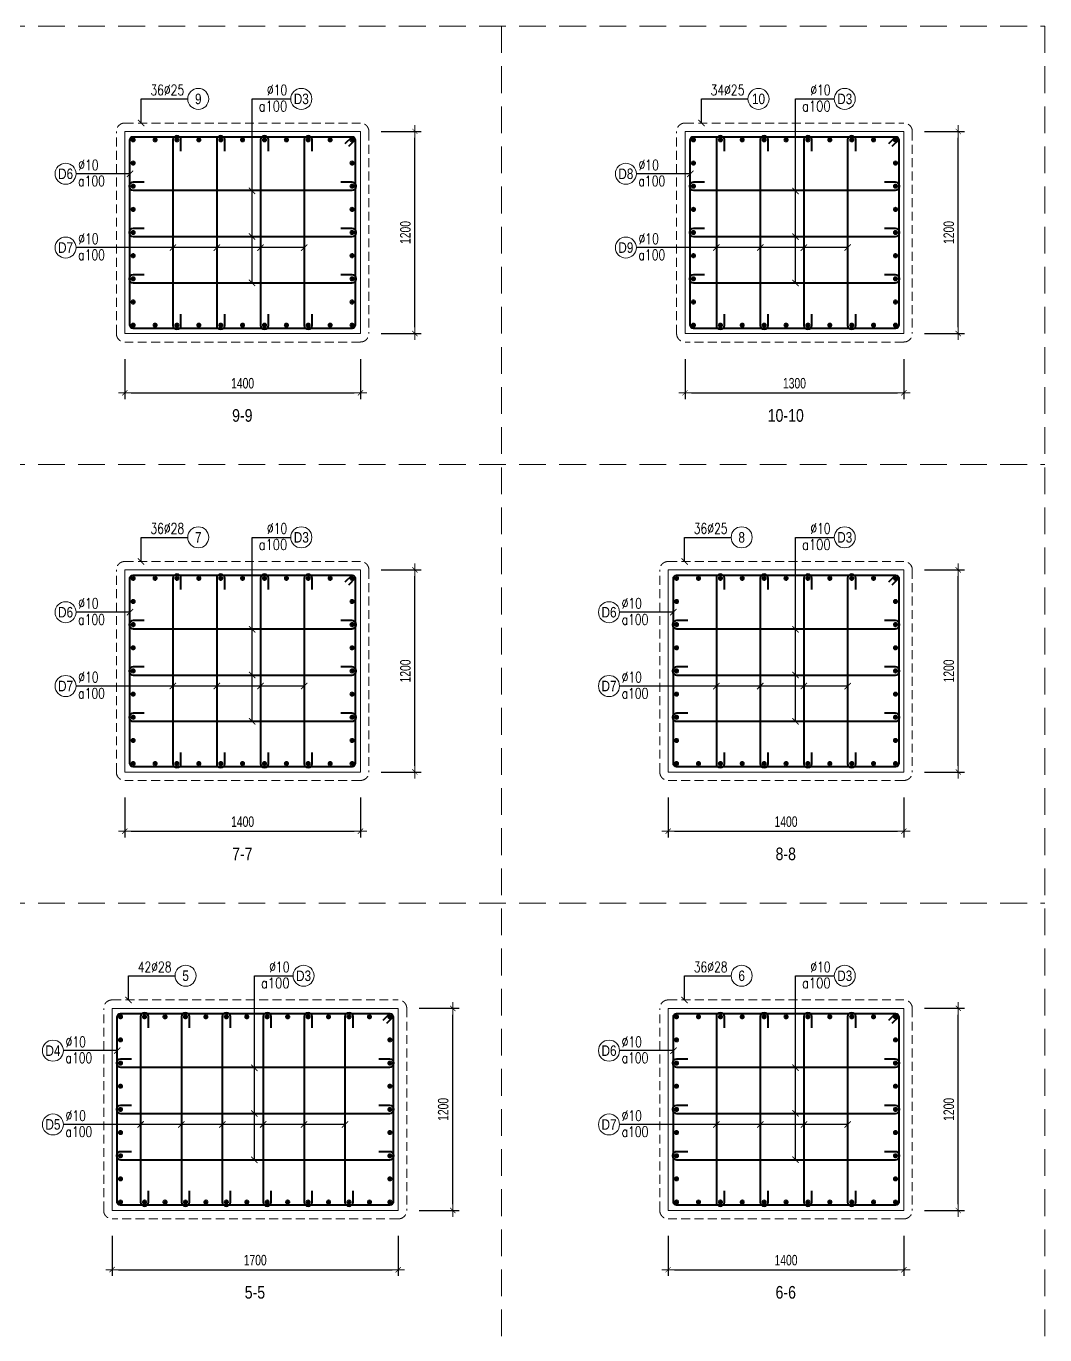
# Model space of a CAD drawing. Header units: millimetres. Extents: x 415878 to 795945, y 85573 to 378758.
# Drawn here: x 591797 to 609949, y 354105 to 377414 of the extents above; entities that cross this region are included whole.
import ezdxf
from ezdxf.enums import TextEntityAlignment as Align

# ---------------------------------------------------------------- set-up
doc = ezdxf.new("R2010")
doc.units = ezdxf.units.MM
doc.linetypes.add('HIDDEN2', pattern=[4.7625, 3.175, -1.5875])
doc.layers.get('0').update_dxf_attribs({"lineweight": 20})
doc.layers.get('Defpoints').update_dxf_attribs({"color": 151, "lineweight": 9})
for name, color, linetype, lineweight in [('NDC_S_CONTINUOUS', 3, 'Continuous', 20), ('NDC_S_DIM', 1, 'Continuous', 15), ('NDC_S_HIDDEN', 8, 'HIDDEN2', 13), ('NDC_S_REBAR', 4, 'Continuous', 35), ('NDC_S_STIRRUP', 4, 'Continuous', 40), ('NDC_S_THIN LINE', 8, 'Continuous', 9), ('NDC_S_VN TEXT', 7, 'Continuous', 20)]:
    doc.layers.add(name, color=color, linetype=linetype, lineweight=lineweight)
doc.layers.add('Reinforcement - thep dau', color=4, linetype='Continuous')
doc.styles.add('ARIAL', font='arial.ttf', dxfattribs={"width": 0.8})
doc.styles.add('NDC_DIM', font='', dxfattribs={"width": 0.75})
doc.styles.add('NDC_EN TXT', font='romans.shx', dxfattribs={"width": 0.8})
doc.styles.get('NDC_DIM').set_extended_font_data('Dotum')
doc.dimstyles.new('NDC_dim_75', dxfattribs={"dimscale": 75, "dimtxt": 2.5, "dimasz": 1.5, "dimexe": 1.5, "dimexo": 2.5, "dimgap": 1, "dimtad": 1, "dimdec": 0, "dimzin": 0, "dimdsep": 46, "dimtxsty": 'NDC_DIM', "dimblk": 'DIMMARK', "dimcen": 0.09, "dimdle": 1.2, "dimclrd": 1, "dimclre": 1, "dimclrt": 3, "dimadec": 0, "dimazin": 0, "dimtfac": 1, "dimtdec": 0, "dimtix": 1, "dimtofl": 0, "dimtmove": 0, "dimatfit": 3, "dimfxl": 8, "dimfxlon": 1, "dimtolj": 1, "dimtzin": 0, "dimarcsym": 0})

# ---------------------------------------------------------------- blocks, each defined once
blk = doc.blocks.new('kata_block_THEP')
at = {"layer": 'NDC_S_REBAR', "color": 0}
for p, q in [((-0.5, 0), (0.5, 0)), ((-0.35, 0.35), (0.35, -0.35)), ((0.35, 0.35), (-0.35, -0.35)), ((0, 0.5), (0, -0.5))]:
    blk.add_line(p, q, dxfattribs=at)
at = {"layer": 'NDC_S_REBAR', "color": 0, "const_width": 0.0833}
blk.add_lwpolyline([(-0.5, 0, 1), (0.5, 0, 1), (-0.5, 0, 1)], format="xyb", dxfattribs=at)
blk = doc.blocks.new('*U7')
blk.add_circle((2.5, 0), 2.5)
at = {"layer": 'NDC_S_VN TEXT', "color": 3, "style": 'NDC_EN TXT', "width": 0.75}
blk.add_attdef('DK2', text='', height=2.5, dxfattribs=at).set_placement((-0.85, 0.85), align=Align.RIGHT)
at = {"layer": 'NDC_S_VN TEXT', "color": 7, "style": 'ARIAL', "width": 0.8}
blk.add_attdef('SH3', text='', height=2.5, dxfattribs=at).set_placement((2.5, 0), align=Align.MIDDLE)
blk = doc.blocks.new('DIMMARK')
at = {"layer": 'NDC_S_DIM', "color": 1}
blk.add_line((-1.5, 0), (1, 0), dxfattribs=at)
at = {"layer": 'NDC_S_DIM', "color": 2, "const_width": 0.1}
blk.add_lwpolyline([(-0.42, -0.42), (0.42, 0.42)], dxfattribs=at)
blk = doc.blocks.new('*U30')
blk.add_circle((-2.5, 0), 2.5)
at = {"layer": 'NDC_S_VN TEXT', "color": 3, "style": 'NDC_EN TXT', "width": 0.75}
for tag, p in [('DK1', (0.5, 0.85)), ('KC1', (0.5, -2.97))]:
    blk.add_attdef(tag, p, '', height=2.5, dxfattribs=at)
at = {"layer": 'NDC_S_VN TEXT', "color": 7, "style": 'ARIAL', "width": 0.8}
blk.add_attdef('SH2', text='', height=2.5, dxfattribs=at).set_placement((-2.5, 0), align=Align.MIDDLE)
blk = doc.blocks.new('*U29')
blk.add_circle((2.5, 0), 2.5)
at = {"layer": 'NDC_S_VN TEXT', "color": 3, "style": 'NDC_EN TXT'}
for tag, width, p in [('DK2', 0.75, (-0.85, 0.85)), ('KC2', 0.8, (-0.85, -2.97))]:
    blk.add_attdef(tag, text='', height=2.5, dxfattribs=dict(at, width=width)).set_placement(p, align=Align.RIGHT)
at = {"layer": 'NDC_S_VN TEXT', "color": 7, "style": 'ARIAL', "width": 0.8}
blk.add_attdef('SH3', text='', height=2.5, dxfattribs=at).set_placement((2.5, 0), align=Align.MIDDLE)
blk = doc.blocks.new('*D612')
at = {"layer": 'Defpoints', "color": 0, "transparency": 16777216}
for p in [(593328, 356320), (598428, 356320), (598428, 355265)]:
    blk.add_point(p, dxfattribs=at)
at = {"layer": 'Reinforcement - thep dau', "color": 1, "lineweight": -2, "transparency": 16777216}
for p, q in [((593328, 355865), (593328, 355153)), ((598428, 355865), (598428, 355153)), ((593441, 355265), (598316, 355265))]:
    blk.add_line(p, q, dxfattribs=at)
at = {"layer": 'Reinforcement - thep dau', "color": 1, "lineweight": -2, "transparency": 16777216, "xscale": 112.5, "yscale": 112.5, "zscale": 112.5, "rotation": 180}
blk.add_blockref('DIMMARK', (593328, 355265), dxfattribs=at)
at = {"layer": 'Reinforcement - thep dau', "color": 1, "lineweight": -2, "transparency": 16777216, "xscale": 112.5, "yscale": 112.5, "zscale": 112.5}
blk.add_blockref('DIMMARK', (598428, 355265), dxfattribs=at)
at = {"layer": 'Reinforcement - thep dau', "color": 3, "transparency": 16777216, "insert": (595878, 355434), "char_height": 187.5, "attachment_point": 5, "style": 'NDC_DIM'}
blk.add_mtext('\\A1;1700', dxfattribs=at)
blk = doc.blocks.new('*D613')
at = {"layer": 'Defpoints', "color": 0, "transparency": 16777216}
for p in [(598578, 359920), (599398, 359920), (598578, 356320)]:
    blk.add_point(p, dxfattribs=at)
at = {"layer": 'Reinforcement - thep dau', "color": 1, "lineweight": -2, "transparency": 16777216}
for p, q in [((598798, 359920), (599511, 359920)), ((599398, 356432), (599398, 359807)), ((598798, 356320), (599511, 356320))]:
    blk.add_line(p, q, dxfattribs=at)
at = {"layer": 'Reinforcement - thep dau', "color": 1, "lineweight": -2, "transparency": 16777216, "xscale": 112.5, "yscale": 112.5, "zscale": 112.5}
for p, rotation in [((599398, 359920), 90), ((599398, 356320), 270)]:
    blk.add_blockref('DIMMARK', p, dxfattribs=dict(at, rotation=rotation))
at = {"layer": 'Reinforcement - thep dau', "color": 3, "transparency": 16777216, "insert": (599229, 358120), "char_height": 187.5, "attachment_point": 5, "rotation": 90, "style": 'NDC_DIM'}
blk.add_mtext('\\A1;1200', dxfattribs=at)
blk = doc.blocks.new('kata_block_TD')
at = {"color": 6, "linetype": 'ByBlock', "lineweight": -2, "style": 'ARIAL', "width": 0.8}
blk.add_attdef('SECTDET2', text='', height=5, dxfattribs=at).set_placement((0, 7.97), align=Align.CENTER)
at = {"color": 0, "linetype": 'ByBlock', "lineweight": -2, "style": 'ARIAL', "width": 0.8}
blk.add_attdef('SECTDET1', text='', height=5, dxfattribs=at).set_placement((0, 1.47), align=Align.CENTER)
at = {"color": 3, "lineweight": 25, "style": 'ARIAL', "width": 0.8}
blk.add_attdef('SSCALE', text='', height=2.5, dxfattribs=at).set_placement((0, -4), align=Align.CENTER)
blk = doc.blocks.new('*D614')
at = {"layer": 'Defpoints', "color": 0, "transparency": 16777216}
for p in [(603237, 356320), (607437, 356320), (607437, 355265)]:
    blk.add_point(p, dxfattribs=at)
at = {"layer": 'Reinforcement - thep dau', "color": 1, "lineweight": -2, "transparency": 16777216}
for p, q in [((603237, 355865), (603237, 355153)), ((607437, 355865), (607437, 355153)), ((603350, 355265), (607325, 355265))]:
    blk.add_line(p, q, dxfattribs=at)
at = {"layer": 'Reinforcement - thep dau', "color": 1, "lineweight": -2, "transparency": 16777216, "xscale": 112.5, "yscale": 112.5, "zscale": 112.5, "rotation": 180}
blk.add_blockref('DIMMARK', (603237, 355265), dxfattribs=at)
at = {"layer": 'Reinforcement - thep dau', "color": 1, "lineweight": -2, "transparency": 16777216, "xscale": 112.5, "yscale": 112.5, "zscale": 112.5}
blk.add_blockref('DIMMARK', (607437, 355265), dxfattribs=at)
at = {"layer": 'Reinforcement - thep dau', "color": 3, "transparency": 16777216, "insert": (605337, 355434), "char_height": 187.5, "attachment_point": 5, "style": 'NDC_DIM'}
blk.add_mtext('\\A1;1400', dxfattribs=at)
blk = doc.blocks.new('*D615')
at = {"layer": 'Defpoints', "color": 0, "transparency": 16777216}
for p in [(607587, 359920), (608407, 359920), (607587, 356320)]:
    blk.add_point(p, dxfattribs=at)
at = {"layer": 'Reinforcement - thep dau', "color": 1, "lineweight": -2, "transparency": 16777216}
for p, q in [((607807, 359920), (608520, 359920)), ((608407, 356432), (608407, 359807)), ((607807, 356320), (608520, 356320))]:
    blk.add_line(p, q, dxfattribs=at)
at = {"layer": 'Reinforcement - thep dau', "color": 1, "lineweight": -2, "transparency": 16777216, "xscale": 112.5, "yscale": 112.5, "zscale": 112.5}
for p, rotation in [((608407, 359920), 90), ((608407, 356320), 270)]:
    blk.add_blockref('DIMMARK', p, dxfattribs=dict(at, rotation=rotation))
at = {"layer": 'Reinforcement - thep dau', "color": 3, "transparency": 16777216, "insert": (608238, 358120), "char_height": 187.5, "attachment_point": 5, "rotation": 90, "style": 'NDC_DIM'}
blk.add_mtext('\\A1;1200', dxfattribs=at)
blk = doc.blocks.new('*D616')
at = {"layer": 'Defpoints', "color": 0, "transparency": 16777216}
for p in [(593554, 364129), (597754, 364129), (597754, 363075)]:
    blk.add_point(p, dxfattribs=at)
at = {"layer": 'Reinforcement - thep dau', "color": 1, "lineweight": -2, "transparency": 16777216}
for p, q in [((593554, 363675), (593554, 362962)), ((597754, 363675), (597754, 362962)), ((593666, 363075), (597641, 363075))]:
    blk.add_line(p, q, dxfattribs=at)
at = {"layer": 'Reinforcement - thep dau', "color": 1, "lineweight": -2, "transparency": 16777216, "xscale": 112.5, "yscale": 112.5, "zscale": 112.5, "rotation": 180}
blk.add_blockref('DIMMARK', (593554, 363075), dxfattribs=at)
at = {"layer": 'Reinforcement - thep dau', "color": 1, "lineweight": -2, "transparency": 16777216, "xscale": 112.5, "yscale": 112.5, "zscale": 112.5}
blk.add_blockref('DIMMARK', (597754, 363075), dxfattribs=at)
at = {"layer": 'Reinforcement - thep dau', "color": 3, "transparency": 16777216, "insert": (595654, 363244), "char_height": 187.5, "attachment_point": 5, "style": 'NDC_DIM'}
blk.add_mtext('\\A1;1400', dxfattribs=at)
blk = doc.blocks.new('*D617')
at = {"layer": 'Defpoints', "color": 0, "transparency": 16777216}
for p in [(597904, 367729), (598724, 367729), (597904, 364129)]:
    blk.add_point(p, dxfattribs=at)
at = {"layer": 'Reinforcement - thep dau', "color": 1, "lineweight": -2, "transparency": 16777216}
for p, q in [((598124, 367729), (598836, 367729)), ((598724, 364242), (598724, 367617)), ((598124, 364129), (598836, 364129))]:
    blk.add_line(p, q, dxfattribs=at)
at = {"layer": 'Reinforcement - thep dau', "color": 1, "lineweight": -2, "transparency": 16777216, "xscale": 112.5, "yscale": 112.5, "zscale": 112.5}
for p, rotation in [((598724, 367729), 90), ((598724, 364129), 270)]:
    blk.add_blockref('DIMMARK', p, dxfattribs=dict(at, rotation=rotation))
at = {"layer": 'Reinforcement - thep dau', "color": 3, "transparency": 16777216, "insert": (598555, 365929), "char_height": 187.5, "attachment_point": 5, "rotation": 90, "style": 'NDC_DIM'}
blk.add_mtext('\\A1;1200', dxfattribs=at)
blk = doc.blocks.new('*D618')
at = {"layer": 'Defpoints', "color": 0, "transparency": 16777216}
for p in [(603237, 364129), (607437, 364129), (607437, 363075)]:
    blk.add_point(p, dxfattribs=at)
at = {"layer": 'Reinforcement - thep dau', "color": 1, "lineweight": -2, "transparency": 16777216}
for p, q in [((603237, 363675), (603237, 362962)), ((607437, 363675), (607437, 362962)), ((603350, 363075), (607325, 363075))]:
    blk.add_line(p, q, dxfattribs=at)
at = {"layer": 'Reinforcement - thep dau', "color": 1, "lineweight": -2, "transparency": 16777216, "xscale": 112.5, "yscale": 112.5, "zscale": 112.5, "rotation": 180}
blk.add_blockref('DIMMARK', (603237, 363075), dxfattribs=at)
at = {"layer": 'Reinforcement - thep dau', "color": 1, "lineweight": -2, "transparency": 16777216, "xscale": 112.5, "yscale": 112.5, "zscale": 112.5}
blk.add_blockref('DIMMARK', (607437, 363075), dxfattribs=at)
at = {"layer": 'Reinforcement - thep dau', "color": 3, "transparency": 16777216, "insert": (605337, 363244), "char_height": 187.5, "attachment_point": 5, "style": 'NDC_DIM'}
blk.add_mtext('\\A1;1400', dxfattribs=at)
blk = doc.blocks.new('*D619')
at = {"layer": 'Defpoints', "color": 0, "transparency": 16777216}
for p in [(607587, 367729), (608407, 367729), (607587, 364129)]:
    blk.add_point(p, dxfattribs=at)
at = {"layer": 'Reinforcement - thep dau', "color": 1, "lineweight": -2, "transparency": 16777216}
for p, q in [((607807, 367729), (608520, 367729)), ((608407, 364242), (608407, 367617)), ((607807, 364129), (608520, 364129))]:
    blk.add_line(p, q, dxfattribs=at)
at = {"layer": 'Reinforcement - thep dau', "color": 1, "lineweight": -2, "transparency": 16777216, "xscale": 112.5, "yscale": 112.5, "zscale": 112.5}
for p, rotation in [((608407, 367729), 90), ((608407, 364129), 270)]:
    blk.add_blockref('DIMMARK', p, dxfattribs=dict(at, rotation=rotation))
at = {"layer": 'Reinforcement - thep dau', "color": 3, "transparency": 16777216, "insert": (608238, 365929), "char_height": 187.5, "attachment_point": 5, "rotation": 90, "style": 'NDC_DIM'}
blk.add_mtext('\\A1;1200', dxfattribs=at)
blk = doc.blocks.new('*D620')
at = {"layer": 'Defpoints', "color": 0, "transparency": 16777216}
for p in [(593554, 371939), (597754, 371939), (597754, 370884)]:
    blk.add_point(p, dxfattribs=at)
at = {"layer": 'Reinforcement - thep dau', "color": 1, "lineweight": -2, "transparency": 16777216}
for p, q in [((593554, 371484), (593554, 370772)), ((597754, 371484), (597754, 370772)), ((593666, 370884), (597641, 370884))]:
    blk.add_line(p, q, dxfattribs=at)
at = {"layer": 'Reinforcement - thep dau', "color": 1, "lineweight": -2, "transparency": 16777216, "xscale": 112.5, "yscale": 112.5, "zscale": 112.5, "rotation": 180}
blk.add_blockref('DIMMARK', (593554, 370884), dxfattribs=at)
at = {"layer": 'Reinforcement - thep dau', "color": 1, "lineweight": -2, "transparency": 16777216, "xscale": 112.5, "yscale": 112.5, "zscale": 112.5}
blk.add_blockref('DIMMARK', (597754, 370884), dxfattribs=at)
at = {"layer": 'Reinforcement - thep dau', "color": 3, "transparency": 16777216, "insert": (595654, 371053), "char_height": 187.5, "attachment_point": 5, "style": 'NDC_DIM'}
blk.add_mtext('\\A1;1400', dxfattribs=at)
blk = doc.blocks.new('*D621')
at = {"layer": 'Defpoints', "color": 0, "transparency": 16777216}
for p in [(597904, 375539), (598724, 375539), (597904, 371939)]:
    blk.add_point(p, dxfattribs=at)
at = {"layer": 'Reinforcement - thep dau', "color": 1, "lineweight": -2, "transparency": 16777216}
for p, q in [((598124, 375539), (598836, 375539)), ((598724, 372051), (598724, 375426)), ((598124, 371939), (598836, 371939))]:
    blk.add_line(p, q, dxfattribs=at)
at = {"layer": 'Reinforcement - thep dau', "color": 1, "lineweight": -2, "transparency": 16777216, "xscale": 112.5, "yscale": 112.5, "zscale": 112.5}
for p, rotation in [((598724, 375539), 90), ((598724, 371939), 270)]:
    blk.add_blockref('DIMMARK', p, dxfattribs=dict(at, rotation=rotation))
at = {"layer": 'Reinforcement - thep dau', "color": 3, "transparency": 16777216, "insert": (598555, 373739), "char_height": 187.5, "attachment_point": 5, "rotation": 90, "style": 'NDC_DIM'}
blk.add_mtext('\\A1;1200', dxfattribs=at)
blk = doc.blocks.new('*D622')
at = {"layer": 'Defpoints', "color": 0, "transparency": 16777216}
for p in [(603537, 371939), (607437, 371939), (607437, 370884)]:
    blk.add_point(p, dxfattribs=at)
at = {"layer": 'Reinforcement - thep dau', "color": 1, "lineweight": -2, "transparency": 16777216}
for p, q in [((603537, 371484), (603537, 370772)), ((607437, 371484), (607437, 370772)), ((603650, 370884), (607325, 370884))]:
    blk.add_line(p, q, dxfattribs=at)
at = {"layer": 'Reinforcement - thep dau', "color": 1, "lineweight": -2, "transparency": 16777216, "xscale": 112.5, "yscale": 112.5, "zscale": 112.5, "rotation": 180}
blk.add_blockref('DIMMARK', (603537, 370884), dxfattribs=at)
at = {"layer": 'Reinforcement - thep dau', "color": 1, "lineweight": -2, "transparency": 16777216, "xscale": 112.5, "yscale": 112.5, "zscale": 112.5}
blk.add_blockref('DIMMARK', (607437, 370884), dxfattribs=at)
at = {"layer": 'Reinforcement - thep dau', "color": 3, "transparency": 16777216, "insert": (605487, 371053), "char_height": 187.5, "attachment_point": 5, "style": 'NDC_DIM'}
blk.add_mtext('\\A1;1300', dxfattribs=at)
blk = doc.blocks.new('*D623')
at = {"layer": 'Defpoints', "color": 0, "transparency": 16777216}
for p in [(607587, 375539), (608407, 375539), (607587, 371939)]:
    blk.add_point(p, dxfattribs=at)
at = {"layer": 'Reinforcement - thep dau', "color": 1, "lineweight": -2, "transparency": 16777216}
for p, q in [((607807, 375539), (608520, 375539)), ((608407, 372051), (608407, 375426)), ((607807, 371939), (608520, 371939))]:
    blk.add_line(p, q, dxfattribs=at)
at = {"layer": 'Reinforcement - thep dau', "color": 1, "lineweight": -2, "transparency": 16777216, "xscale": 112.5, "yscale": 112.5, "zscale": 112.5}
for p, rotation in [((608407, 375539), 90), ((608407, 371939), 270)]:
    blk.add_blockref('DIMMARK', p, dxfattribs=dict(at, rotation=rotation))
at = {"layer": 'Reinforcement - thep dau', "color": 3, "transparency": 16777216, "insert": (608238, 373739), "char_height": 187.5, "attachment_point": 5, "rotation": 90, "style": 'NDC_DIM'}
blk.add_mtext('\\A1;1200', dxfattribs=at)

msp = doc.modelspace()

# ---------------------------------------------------------------- linework, layer by layer
at = {"layer": 'NDC_S_CONTINUOUS'}
for points in [[(593553.6, 375538.6), (597753.6, 375538.6), (597753.6, 371938.6), (593553.6, 371938.6)], [(603537.1, 375538.6), (607437.1, 375538.6), (607437.1, 371938.6), (603537.1, 371938.6)], [(593553.6, 367729.1), (597753.6, 367729.1), (597753.6, 364129.1), (593553.6, 364129.1)], [(603237.1, 367729.1), (607437.1, 367729.1), (607437.1, 364129.1), (603237.1, 364129.1)], [(593328.2, 359919.7), (598428.2, 359919.7), (598428.2, 356319.7), (593328.2, 356319.7)], [(603237.1, 359919.7), (607437.1, 359919.7), (607437.1, 356319.7), (603237.1, 356319.7)]]:
    msp.add_lwpolyline(points, close=True, dxfattribs=at)
at = {"layer": 'NDC_S_HIDDEN', "ltscale": 150}
for p, q in [((600265.1, 377414.1), (600265.1, 338366.9)), ((590581.5, 369604.7), (609948.6, 369604.7)), ((590581.5, 361795.2), (609948.6, 361795.2))]:
    msp.add_line(p, q, dxfattribs=at)
msp.add_lwpolyline([(590581.5, 377414.1), (609948.6, 377414.1), (609948.6, 338366.9), (590581.5, 338366.9)], close=True, dxfattribs=at)
at = {"layer": 'NDC_S_HIDDEN', "ltscale": 50}
for points in [[(593403.6, 371938.6), (593403.6, 375538.6, -0.4142136), (593553.6, 375688.6), (597753.6, 375688.6, -0.4142136), (597903.6, 375538.6), (597903.6, 371938.6, -0.4142136), (597753.6, 371788.6), (593553.6, 371788.6, -0.4142136), (593403.6, 371938.6)], [(603387.1, 371938.6), (603387.1, 375538.6, -0.4142136), (603537.1, 375688.6), (607437.1, 375688.6, -0.4142136), (607587.1, 375538.6), (607587.1, 371938.6, -0.4142136), (607437.1, 371788.6), (603537.1, 371788.6, -0.4142136), (603387.1, 371938.6)], [(593403.6, 364129.1), (593403.6, 367729.1, -0.4142136), (593553.6, 367879.1), (597753.6, 367879.1, -0.4142136), (597903.6, 367729.1), (597903.6, 364129.1, -0.4142136), (597753.6, 363979.1), (593553.6, 363979.1, -0.4142136), (593403.6, 364129.1)], [(603087.1, 364129.1), (603087.1, 367729.1, -0.4142136), (603237.1, 367879.1), (607437.1, 367879.1, -0.4142136), (607587.1, 367729.1), (607587.1, 364129.1, -0.4142136), (607437.1, 363979.1), (603237.1, 363979.1, -0.4142136), (603087.1, 364129.1)], [(593178.2, 356319.7), (593178.2, 359919.7, -0.4142136), (593328.2, 360069.7), (598428.2, 360069.7, -0.4142136), (598578.2, 359919.7), (598578.2, 356319.7, -0.4142136), (598428.2, 356169.7), (593328.2, 356169.7, -0.4142136), (593178.2, 356319.7)], [(603087.1, 356319.7), (603087.1, 359919.7, -0.4142136), (603237.1, 360069.7), (607437.1, 360069.7, -0.4142136), (607587.1, 359919.7), (607587.1, 356319.7, -0.4142136), (607437.1, 356169.7), (603237.1, 356169.7, -0.4142136), (603087.1, 356319.7)]]:
    msp.add_lwpolyline(points, format="xyb", dxfattribs=at)
at = {"layer": 'NDC_S_STIRRUP'}
for points in [[(597483.6, 375325.6), (597603.6, 375445.6, -0.4142136), (597660.6, 375388.6), (597660.6, 372088.6, -0.4142136), (597603.6, 372031.6), (593703.6, 372031.6, -0.4142136), (593646.6, 372088.6), (593646.6, 375388.6, -0.4142136), (593703.6, 375445.6), (597603.6, 375445.6, -0.4142136), (597660.6, 375388.6), (597540.6, 375268.6)], [(594555.6, 375190.6), (594555.6, 375388.6, 1), (594411.6, 375388.6), (594411.6, 372088.6, 1), (594555.6, 372088.6), (594555.6, 372286.6)], [(595335.6, 375190.6), (595335.6, 375388.6, 1), (595191.6, 375388.6), (595191.6, 372088.6, 1), (595335.6, 372088.6), (595335.6, 372286.6)], [(596115.6, 375190.6), (596115.6, 375388.6, 1), (595971.6, 375388.6), (595971.6, 372088.6, 1), (596115.6, 372088.6), (596115.6, 372286.6)], [(596895.6, 375190.6), (596895.6, 375388.6, 1), (596751.6, 375388.6), (596751.6, 372088.6, 1), (596895.6, 372088.6), (596895.6, 372286.6)], [(607167.1, 375325.6), (607287.1, 375445.6, -0.4142136), (607344.1, 375388.6), (607344.1, 372088.6, -0.4142136), (607287.1, 372031.6), (603687.1, 372031.6, -0.4142136), (603630.1, 372088.6), (603630.1, 375388.6, -0.4142136), (603687.1, 375445.6), (607287.1, 375445.6, -0.4142136), (607344.1, 375388.6), (607224.1, 375268.6)], [(604239.1, 375190.6), (604239.1, 375388.6, 1), (604095.1, 375388.6), (604095.1, 372088.6, 1), (604239.1, 372088.6), (604239.1, 372286.6)], [(605019.1, 375190.6), (605019.1, 375388.6, 1), (604875.1, 375388.6), (604875.1, 372088.6, 1), (605019.1, 372088.6), (605019.1, 372286.6)], [(605799.1, 375190.6), (605799.1, 375388.6, 1), (605655.1, 375388.6), (605655.1, 372088.6, 1), (605799.1, 372088.6), (605799.1, 372286.6)], [(606579.1, 375190.6), (606579.1, 375388.6, 1), (606435.1, 375388.6), (606435.1, 372088.6, 1), (606579.1, 372088.6), (606579.1, 372286.6)], [(593901.6, 374635.6), (593703.6, 374635.6, 1), (593703.6, 374491.6), (597603.6, 374491.6, 1), (597603.6, 374635.6), (597405.6, 374635.6)], [(603885.1, 374635.6), (603687.1, 374635.6, 1), (603687.1, 374491.6), (607287.1, 374491.6, 1), (607287.1, 374635.6), (607089.1, 374635.6)], [(593901.6, 373810.6), (593703.6, 373810.6, 1), (593703.6, 373666.6), (597603.6, 373666.6, 1), (597603.6, 373810.6), (597405.6, 373810.6)], [(603885.1, 373810.6), (603687.1, 373810.6, 1), (603687.1, 373666.6), (607287.1, 373666.6, 1), (607287.1, 373810.6), (607089.1, 373810.6)], [(593901.6, 372985.6), (593703.6, 372985.6, 1), (593703.6, 372841.6), (597603.6, 372841.6, 1), (597603.6, 372985.6), (597405.6, 372985.6)], [(603885.1, 372985.6), (603687.1, 372985.6, 1), (603687.1, 372841.6), (607287.1, 372841.6, 1), (607287.1, 372985.6), (607089.1, 372985.6)], [(597483.6, 367516.1), (597603.6, 367636.1, -0.4142136), (597660.6, 367579.1), (597660.6, 364279.1, -0.4142136), (597603.6, 364222.1), (593703.6, 364222.1, -0.4142136), (593646.6, 364279.1), (593646.6, 367579.1, -0.4142136), (593703.6, 367636.1), (597603.6, 367636.1, -0.4142136), (597660.6, 367579.1), (597540.6, 367459.1)], [(594555.6, 367381.1), (594555.6, 367579.1, 1), (594411.6, 367579.1), (594411.6, 364279.1, 1), (594555.6, 364279.1), (594555.6, 364477.1)], [(595335.6, 367381.1), (595335.6, 367579.1, 1), (595191.6, 367579.1), (595191.6, 364279.1, 1), (595335.6, 364279.1), (595335.6, 364477.1)], [(596115.6, 367381.1), (596115.6, 367579.1, 1), (595971.6, 367579.1), (595971.6, 364279.1, 1), (596115.6, 364279.1), (596115.6, 364477.1)], [(596895.6, 367381.1), (596895.6, 367579.1, 1), (596751.6, 367579.1), (596751.6, 364279.1, 1), (596895.6, 364279.1), (596895.6, 364477.1)], [(607167.1, 367516.1), (607287.1, 367636.1, -0.4142136), (607344.1, 367579.1), (607344.1, 364279.1, -0.4142136), (607287.1, 364222.1), (603387.1, 364222.1, -0.4142136), (603330.1, 364279.1), (603330.1, 367579.1, -0.4142136), (603387.1, 367636.1), (607287.1, 367636.1, -0.4142136), (607344.1, 367579.1), (607224.1, 367459.1)], [(604239.1, 367381.1), (604239.1, 367579.1, 1), (604095.1, 367579.1), (604095.1, 364279.1, 1), (604239.1, 364279.1), (604239.1, 364477.1)], [(605019.1, 367381.1), (605019.1, 367579.1, 1), (604875.1, 367579.1), (604875.1, 364279.1, 1), (605019.1, 364279.1), (605019.1, 364477.1)], [(605799.1, 367381.1), (605799.1, 367579.1, 1), (605655.1, 367579.1), (605655.1, 364279.1, 1), (605799.1, 364279.1), (605799.1, 364477.1)], [(606579.1, 367381.1), (606579.1, 367579.1, 1), (606435.1, 367579.1), (606435.1, 364279.1, 1), (606579.1, 364279.1), (606579.1, 364477.1)], [(593901.6, 366826.1), (593703.6, 366826.1, 1), (593703.6, 366682.1), (597603.6, 366682.1, 1), (597603.6, 366826.1), (597405.6, 366826.1)], [(603585.1, 366826.1), (603387.1, 366826.1, 1), (603387.1, 366682.1), (607287.1, 366682.1, 1), (607287.1, 366826.1), (607089.1, 366826.1)], [(593901.6, 366001.1), (593703.6, 366001.1, 1), (593703.6, 365857.1), (597603.6, 365857.1, 1), (597603.6, 366001.1), (597405.6, 366001.1)], [(603585.1, 366001.1), (603387.1, 366001.1, 1), (603387.1, 365857.1), (607287.1, 365857.1, 1), (607287.1, 366001.1), (607089.1, 366001.1)], [(593901.6, 365176.1), (593703.6, 365176.1, 1), (593703.6, 365032.1), (597603.6, 365032.1, 1), (597603.6, 365176.1), (597405.6, 365176.1)], [(603585.1, 365176.1), (603387.1, 365176.1, 1), (603387.1, 365032.1), (607287.1, 365032.1, 1), (607287.1, 365176.1), (607089.1, 365176.1)], [(598158.2, 359706.7), (598278.2, 359826.7, -0.4142136), (598335.2, 359769.7), (598335.2, 356469.7, -0.4142136), (598278.2, 356412.7), (593478.2, 356412.7, -0.4142136), (593421.2, 356469.7), (593421.2, 359769.7, -0.4142136), (593478.2, 359826.7), (598278.2, 359826.7, -0.4142136), (598335.2, 359769.7), (598215.2, 359649.7)], [(593978.8, 359571.7), (593978.8, 359769.7, 1), (593834.8, 359769.7), (593834.8, 356469.7, 1), (593978.8, 356469.7), (593978.8, 356667.7)], [(594707.4, 359571.7), (594707.4, 359769.7, 1), (594563.4, 359769.7), (594563.4, 356469.7, 1), (594707.4, 356469.7), (594707.4, 356667.7)], [(595435.9, 359571.7), (595435.9, 359769.7, 1), (595291.9, 359769.7), (595291.9, 356469.7, 1), (595435.9, 356469.7), (595435.9, 356667.7)], [(596164.5, 359571.7), (596164.5, 359769.7, 1), (596020.5, 359769.7), (596020.5, 356469.7, 1), (596164.5, 356469.7), (596164.5, 356667.7)], [(596893.1, 359571.7), (596893.1, 359769.7, 1), (596749.1, 359769.7), (596749.1, 356469.7, 1), (596893.1, 356469.7), (596893.1, 356667.7)], [(597621.6, 359571.7), (597621.6, 359769.7, 1), (597477.6, 359769.7), (597477.6, 356469.7, 1), (597621.6, 356469.7), (597621.6, 356667.7)], [(607167.1, 359706.7), (607287.1, 359826.7, -0.4142136), (607344.1, 359769.7), (607344.1, 356469.7, -0.4142136), (607287.1, 356412.7), (603387.1, 356412.7, -0.4142136), (603330.1, 356469.7), (603330.1, 359769.7, -0.4142136), (603387.1, 359826.7), (607287.1, 359826.7, -0.4142136), (607344.1, 359769.7), (607224.1, 359649.7)], [(604239.1, 359571.7), (604239.1, 359769.7, 1), (604095.1, 359769.7), (604095.1, 356469.7, 1), (604239.1, 356469.7), (604239.1, 356667.7)], [(605019.1, 359571.7), (605019.1, 359769.7, 1), (604875.1, 359769.7), (604875.1, 356469.7, 1), (605019.1, 356469.7), (605019.1, 356667.7)], [(605799.1, 359571.7), (605799.1, 359769.7, 1), (605655.1, 359769.7), (605655.1, 356469.7, 1), (605799.1, 356469.7), (605799.1, 356667.7)], [(606579.1, 359571.7), (606579.1, 359769.7, 1), (606435.1, 359769.7), (606435.1, 356469.7, 1), (606579.1, 356469.7), (606579.1, 356667.7)], [(593676.2, 359016.7), (593478.2, 359016.7, 1), (593478.2, 358872.7), (598278.2, 358872.7, 1), (598278.2, 359016.7), (598080.2, 359016.7)], [(603585.1, 359016.7), (603387.1, 359016.7, 1), (603387.1, 358872.7), (607287.1, 358872.7, 1), (607287.1, 359016.7), (607089.1, 359016.7)], [(593676.2, 358191.7), (593478.2, 358191.7, 1), (593478.2, 358047.7), (598278.2, 358047.7, 1), (598278.2, 358191.7), (598080.2, 358191.7)], [(603585.1, 358191.7), (603387.1, 358191.7, 1), (603387.1, 358047.7), (607287.1, 358047.7, 1), (607287.1, 358191.7), (607089.1, 358191.7)], [(593676.2, 357366.7), (593478.2, 357366.7, 1), (593478.2, 357222.7), (598278.2, 357222.7, 1), (598278.2, 357366.7), (598080.2, 357366.7)], [(603585.1, 357366.7), (603387.1, 357366.7, 1), (603387.1, 357222.7), (607287.1, 357222.7, 1), (607287.1, 357366.7), (607089.1, 357366.7)]]:
    msp.add_lwpolyline(points, format="xyb", dxfattribs=at)

# ---------------------------------------------------------------- block references
at = {"layer": 'NDC_S_REBAR', "yscale": 84, "zscale": 84}
for p, xscale, rotation in [((593703.6, 375388.6), -84, 90), ((594093.6, 375388.6), -84, 90), ((594483.6, 375388.6), -84, 90), ((594873.6, 375388.6), -84, 90), ((595263.6, 375388.6), -84, 90), ((595653.6, 375388.6), -84, 90), ((596043.6, 375388.6), -84, 90), ((596433.6, 375388.6), -84, 90), ((596823.6, 375388.6), -84, 90), ((597213.6, 375388.6), -84, 90), ((597603.6, 375388.6), 84, 270), ((603687.1, 375388.6), -84, 90), ((604167.1, 375388.6), -84, 90), ((604557.1, 375388.6), -84, 90), ((604947.1, 375388.6), -84, 90), ((605337.1, 375388.6), -84, 90), ((605727.1, 375388.6), -84, 90), ((606117.1, 375388.6), -84, 90), ((606507.1, 375388.6), -84, 90), ((606897.1, 375388.6), -84, 90), ((607287.1, 375388.6), 84, 270), ((593703.6, 374976.1), 84, 90), ((597603.6, 374976.1), -84, 270), ((603687.1, 374976.1), 84, 90), ((607287.1, 374976.1), -84, 270), ((593703.6, 374563.6), 84, 90), ((597603.6, 374563.6), -84, 270), ((603687.1, 374563.6), 84, 90), ((607287.1, 374563.6), -84, 270), ((593703.6, 374151.1), 84, 90), ((597603.6, 374151.1), -84, 270), ((603687.1, 374151.1), 84, 90), ((607287.1, 374151.1), -84, 270), ((593703.6, 373738.6), 84, 90), ((597603.6, 373738.6), -84, 270), ((603687.1, 373738.6), 84, 90), ((607287.1, 373738.6), -84, 270), ((593703.6, 373326.1), 84, 90), ((597603.6, 373326.1), -84, 270), ((603687.1, 373326.1), 84, 90), ((607287.1, 373326.1), -84, 270), ((593703.6, 372913.6), 84, 90), ((597603.6, 372913.6), -84, 270), ((603687.1, 372913.6), 84, 90), ((607287.1, 372913.6), -84, 270), ((593703.6, 372501.1), 84, 90), ((597603.6, 372501.1), -84, 270), ((603687.1, 372501.1), 84, 90), ((607287.1, 372501.1), -84, 270), ((593703.6, 372088.6), 84, 90), ((594093.6, 372088.6), 84, 90), ((594483.6, 372088.6), 84, 90), ((594873.6, 372088.6), 84, 90), ((595263.6, 372088.6), 84, 90), ((595653.6, 372088.6), 84, 90), ((596043.6, 372088.6), 84, 90), ((596433.6, 372088.6), 84, 90), ((596823.6, 372088.6), 84, 90), ((597213.6, 372088.6), 84, 90), ((597603.6, 372088.6), -84, 270), ((603687.1, 372088.6), 84, 90), ((604167.1, 372088.6), 84, 90), ((604557.1, 372088.6), 84, 90), ((604947.1, 372088.6), 84, 90), ((605337.1, 372088.6), 84, 90), ((605727.1, 372088.6), 84, 90), ((606117.1, 372088.6), 84, 90), ((606507.1, 372088.6), 84, 90), ((606897.1, 372088.6), 84, 90), ((607287.1, 372088.6), -84, 270), ((593703.6, 367579.1), -84, 90), ((594093.6, 367579.1), -84, 90), ((594483.6, 367579.1), -84, 90), ((594873.6, 367579.1), -84, 90), ((595263.6, 367579.1), -84, 90), ((595653.6, 367579.1), -84, 90), ((596043.6, 367579.1), -84, 90), ((596433.6, 367579.1), -84, 90), ((596823.6, 367579.1), -84, 90), ((597213.6, 367579.1), -84, 90), ((597603.6, 367579.1), 84, 270), ((603387.1, 367579.1), -84, 90), ((603777.1, 367579.1), -84, 90), ((604167.1, 367579.1), -84, 90), ((604557.1, 367579.1), -84, 90), ((604947.1, 367579.1), -84, 90), ((605337.1, 367579.1), -84, 90), ((605727.1, 367579.1), -84, 90), ((606117.1, 367579.1), -84, 90), ((606507.1, 367579.1), -84, 90), ((606897.1, 367579.1), -84, 90), ((607287.1, 367579.1), 84, 270), ((593703.6, 367166.6), 84, 90), ((597603.6, 367166.6), -84, 270), ((603387.1, 367166.6), 84, 90), ((607287.1, 367166.6), -84, 270), ((593703.6, 366754.1), 84, 90), ((597603.6, 366754.1), -84, 270), ((603387.1, 366754.1), 84, 90), ((607287.1, 366754.1), -84, 270), ((593703.6, 366341.6), 84, 90), ((597603.6, 366341.6), -84, 270), ((603387.1, 366341.6), 84, 90), ((607287.1, 366341.6), -84, 270), ((593703.6, 365929.1), 84, 90), ((597603.6, 365929.1), -84, 270), ((603387.1, 365929.1), 84, 90), ((607287.1, 365929.1), -84, 270), ((593703.6, 365516.6), 84, 90), ((597603.6, 365516.6), -84, 270), ((603387.1, 365516.6), 84, 90), ((607287.1, 365516.6), -84, 270), ((593703.6, 365104.1), 84, 90), ((597603.6, 365104.1), -84, 270), ((603387.1, 365104.1), 84, 90), ((607287.1, 365104.1), -84, 270), ((593703.6, 364691.6), 84, 90), ((597603.6, 364691.6), -84, 270), ((603387.1, 364691.6), 84, 90), ((607287.1, 364691.6), -84, 270), ((593703.6, 364279.1), 84, 90), ((594093.6, 364279.1), 84, 90), ((594483.6, 364279.1), 84, 90), ((594873.6, 364279.1), 84, 90), ((595263.6, 364279.1), 84, 90), ((595653.6, 364279.1), 84, 90), ((596043.6, 364279.1), 84, 90), ((596433.6, 364279.1), 84, 90), ((596823.6, 364279.1), 84, 90), ((597213.6, 364279.1), 84, 90), ((597603.6, 364279.1), -84, 270), ((603387.1, 364279.1), 84, 90), ((603777.1, 364279.1), 84, 90), ((604167.1, 364279.1), 84, 90), ((604557.1, 364279.1), 84, 90), ((604947.1, 364279.1), 84, 90), ((605337.1, 364279.1), 84, 90), ((605727.1, 364279.1), 84, 90), ((606117.1, 364279.1), 84, 90), ((606507.1, 364279.1), 84, 90), ((606897.1, 364279.1), 84, 90), ((607287.1, 364279.1), -84, 270), ((593478.2, 359769.7), -84, 90), ((593906.8, 359769.7), -84, 90), ((594271.1, 359769.7), -84, 90), ((594635.4, 359769.7), -84, 90), ((594999.6, 359769.7), -84, 90), ((595363.9, 359769.7), -84, 90), ((595728.2, 359769.7), -84, 90), ((596092.5, 359769.7), -84, 90), ((596456.8, 359769.7), -84, 90), ((596821.1, 359769.7), -84, 90), ((597185.4, 359769.7), -84, 90), ((597549.6, 359769.7), -84, 90), ((597913.9, 359769.7), -84, 90), ((598278.2, 359769.7), 84, 270), ((603387.1, 359769.7), -84, 90), ((603777.1, 359769.7), -84, 90), ((604167.1, 359769.7), -84, 90), ((604557.1, 359769.7), -84, 90), ((604947.1, 359769.7), -84, 90), ((605337.1, 359769.7), -84, 90), ((605727.1, 359769.7), -84, 90), ((606117.1, 359769.7), -84, 90), ((606507.1, 359769.7), -84, 90), ((606897.1, 359769.7), -84, 90), ((607287.1, 359769.7), 84, 270), ((593478.2, 359357.2), 84, 90), ((598278.2, 359357.2), -84, 270), ((603387.1, 359357.2), 84, 90), ((607287.1, 359357.2), -84, 270), ((593478.2, 358944.7), 84, 90), ((598278.2, 358944.7), -84, 270), ((603387.1, 358944.7), 84, 90), ((607287.1, 358944.7), -84, 270), ((593478.2, 358532.2), 84, 90), ((598278.2, 358532.2), -84, 270), ((603387.1, 358532.2), 84, 90), ((607287.1, 358532.2), -84, 270), ((593478.2, 358119.7), 84, 90), ((598278.2, 358119.7), -84, 270), ((603387.1, 358119.7), 84, 90), ((607287.1, 358119.7), -84, 270), ((593478.2, 357707.2), 84, 90), ((598278.2, 357707.2), -84, 270), ((603387.1, 357707.2), 84, 90), ((607287.1, 357707.2), -84, 270), ((593478.2, 357294.7), 84, 90), ((598278.2, 357294.7), -84, 270), ((603387.1, 357294.7), 84, 90), ((607287.1, 357294.7), -84, 270), ((593478.2, 356882.2), 84, 90), ((598278.2, 356882.2), -84, 270), ((603387.1, 356882.2), 84, 90), ((607287.1, 356882.2), -84, 270), ((593478.2, 356469.7), 84, 90), ((593906.8, 356469.7), 84, 90), ((594271.1, 356469.7), 84, 90), ((594635.4, 356469.7), 84, 90), ((594999.6, 356469.7), 84, 90), ((595363.9, 356469.7), 84, 90), ((595728.2, 356469.7), 84, 90), ((596092.5, 356469.7), 84, 90), ((596456.8, 356469.7), 84, 90), ((596821.1, 356469.7), 84, 90), ((597185.4, 356469.7), 84, 90), ((597549.6, 356469.7), 84, 90), ((597913.9, 356469.7), 84, 90), ((598278.2, 356469.7), -84, 270), ((603387.1, 356469.7), 84, 90), ((603777.1, 356469.7), 84, 90), ((604167.1, 356469.7), 84, 90), ((604557.1, 356469.7), 84, 90), ((604947.1, 356469.7), 84, 90), ((605337.1, 356469.7), 84, 90), ((605727.1, 356469.7), 84, 90), ((606117.1, 356469.7), 84, 90), ((606507.1, 356469.7), 84, 90), ((606897.1, 356469.7), 84, 90), ((607287.1, 356469.7), -84, 270)]:
    msp.add_blockref('kata_block_THEP', p, dxfattribs=dict(at, xscale=xscale, rotation=rotation))
at = {"layer": 'NDC_S_THIN LINE', "xscale": 75, "yscale": 75, "zscale": 75}
for name, p, values in [('*U7', (594675.7, 376118.8), {'SH3': '9', 'DK2': '36%%c25'}), ('*U29', (596512.1, 376118.8), {'SH3': 'D3', 'DK2': '%%c10', 'KC2': 'a100'}), ('*U7', (604659.2, 376118.8), {'SH3': '10', 'DK2': '34%%c25'}), ('*U29', (606195.7, 376118.8), {'SH3': 'D3', 'DK2': '%%c10', 'KC2': 'a100'}), ('*U30', (592686.8, 374785), {'SH2': 'D6', 'DK1': '%%c10', 'KC1': 'a100'}), ('*U30', (602670.3, 374785), {'SH2': 'D8', 'DK1': '%%c10', 'KC1': 'a100'}), ('*U30', (592686.8, 373470.3), {'SH2': 'D7', 'DK1': '%%c10', 'KC1': 'a100'}), ('*U30', (602670.3, 373470.3), {'SH2': 'D9', 'DK1': '%%c10', 'KC1': 'a100'}), ('*U7', (594675.7, 368309.3), {'SH3': '7', 'DK2': '36%%c28'}), ('*U29', (596512.1, 368309.3), {'SH3': 'D3', 'DK2': '%%c10', 'KC2': 'a100'}), ('*U7', (604359.2, 368309.3), {'SH3': '8', 'DK2': '36%%c25'}), ('*U29', (606195.7, 368309.3), {'SH3': 'D3', 'DK2': '%%c10', 'KC2': 'a100'}), ('*U30', (592686.8, 366975.6), {'SH2': 'D6', 'DK1': '%%c10', 'KC1': 'a100'}), ('*U30', (602370.3, 366975.6), {'SH2': 'D6', 'DK1': '%%c10', 'KC1': 'a100'}), ('*U30', (592686.8, 365660.8), {'SH2': 'D7', 'DK1': '%%c10', 'KC1': 'a100'}), ('*U30', (602370.3, 365660.8), {'SH2': 'D7', 'DK1': '%%c10', 'KC1': 'a100'}), ('*U7', (594450.3, 360499.9), {'SH3': '5', 'DK2': '42%%c28'}), ('*U29', (596552.4, 360499.9), {'SH3': 'D3', 'DK2': '%%c10', 'KC2': 'a100'}), ('*U7', (604359.2, 360499.9), {'SH3': '6', 'DK2': '36%%c28'}), ('*U29', (606195.7, 360499.9), {'SH3': 'D3', 'DK2': '%%c10', 'KC2': 'a100'}), ('*U30', (592461.4, 359166.1), {'SH2': 'D4', 'DK1': '%%c10', 'KC1': 'a100'}), ('*U30', (602370.3, 359166.1), {'SH2': 'D6', 'DK1': '%%c10', 'KC1': 'a100'}), ('*U30', (592461.4, 357851.4), {'SH2': 'D5', 'DK1': '%%c10', 'KC1': 'a100'}), ('*U30', (602370.3, 357851.4), {'SH2': 'D7', 'DK1': '%%c10', 'KC1': 'a100'})]:
    msp.add_blockref(name, p, dxfattribs=at).add_auto_attribs(values)
at = {"layer": 'NDC_S_VN TEXT'}
ref = msp.add_blockref('kata_block_TD', (595648.5, 370302), dxfattribs=dict(at, xscale=45, yscale=45, zscale=45))
ref.add_attrib('SECTDET1', '9-9', dxfattribs={"layer": '0', "color": 0, "linetype": 'ByBlock', "lineweight": -2, "height": 225, "style": 'ARIAL', "width": 0.8}).set_placement((595648.5, 370368.2), align=Align.CENTER)
ref = msp.add_blockref('kata_block_TD', (605332, 370302), dxfattribs=dict(at, xscale=45, yscale=45, zscale=45))
ref.add_attrib('SECTDET1', '10-10', dxfattribs={"layer": '0', "color": 0, "linetype": 'ByBlock', "lineweight": -2, "height": 225, "style": 'ARIAL', "width": 0.8}).set_placement((605332, 370368.2), align=Align.CENTER)
ref = msp.add_blockref('kata_block_TD', (595648.5, 362492.6), dxfattribs=dict(at, xscale=45, yscale=45, zscale=45))
ref.add_attrib('SECTDET1', '7-7', dxfattribs={"layer": '0', "color": 0, "linetype": 'ByBlock', "lineweight": -2, "height": 225, "style": 'ARIAL', "width": 0.8}).set_placement((595648.5, 362558.7), align=Align.CENTER)
ref = msp.add_blockref('kata_block_TD', (605332, 362492.6), dxfattribs=dict(at, xscale=45, yscale=45, zscale=45))
ref.add_attrib('SECTDET1', '8-8', dxfattribs={"layer": '0', "color": 0, "linetype": 'ByBlock', "lineweight": -2, "height": 225, "style": 'ARIAL', "width": 0.8}).set_placement((605332, 362558.7), align=Align.CENTER)
ref = msp.add_blockref('kata_block_TD', (595873.1, 354683.1), dxfattribs=dict(at, xscale=45, yscale=45, zscale=45))
ref.add_attrib('SECTDET1', '5-5', dxfattribs={"layer": '0', "color": 0, "linetype": 'ByBlock', "lineweight": -2, "height": 225, "style": 'ARIAL', "width": 0.8}).set_placement((595873.1, 354749.3), align=Align.CENTER)
ref = msp.add_blockref('kata_block_TD', (605332, 354683.1), dxfattribs=dict(at, xscale=45, yscale=45, zscale=45))
ref.add_attrib('SECTDET1', '6-6', dxfattribs={"layer": '0', "color": 0, "linetype": 'ByBlock', "lineweight": -2, "height": 225, "style": 'ARIAL', "width": 0.8}).set_placement((605332, 354749.3), align=Align.CENTER)

# ---------------------------------------------------------------- dimensions: what is measured, and where the dimension line sits
at = {"layer": 'Reinforcement - thep dau'}
for base, p1, p2, picture, middle in [((598723.6, 375538.6), (597903.6, 371938.6), (597903.6, 375538.6), '*D621', (598554.9, 373738.6)), ((608407.2, 375538.6), (607587.1, 371938.6), (607587.1, 375538.6), '*D623', (608238.4, 373738.6)), ((598723.6, 367729.1), (597903.6, 364129.1), (597903.6, 367729.1), '*D617', (598554.9, 365929.1)), ((608407.2, 367729.1), (607587.1, 364129.1), (607587.1, 367729.1), '*D619', (608238.4, 365929.1)), ((599398.2, 359919.7), (598578.2, 356319.7), (598578.2, 359919.7), '*D613', (599229.5, 358119.7)), ((608407.2, 359919.7), (607587.1, 356319.7), (607587.1, 359919.7), '*D615', (608238.4, 358119.7))]:
    dim = msp.add_linear_dim(base=base, p1=p1, p2=p2, angle=90, dimstyle='NDC_dim_75', override={"dimlfac": 0.333333}, dxfattribs=at)
    dim.commit()
    dim.dimension.update_dxf_attribs({"geometry": picture, "text_midpoint": middle})
for base, p1, p2, picture, middle in [((597753.6, 370884.4), (593553.6, 371938.6), (597753.6, 371938.6), '*D620', (595653.6, 371053.1)), ((607437.1, 370884.4), (603537.1, 371938.6), (607437.1, 371938.6), '*D622', (605487.1, 371053.1)), ((597753.6, 363074.9), (593553.6, 364129.1), (597753.6, 364129.1), '*D616', (595653.6, 363243.7)), ((607437.1, 363074.9), (603237.1, 364129.1), (607437.1, 364129.1), '*D618', (605337.1, 363243.7)), ((598428.2, 355265.5), (593328.2, 356319.7), (598428.2, 356319.7), '*D612', (595878.2, 355434.2)), ((607437.1, 355265.5), (603237.1, 356319.7), (607437.1, 356319.7), '*D614', (605337.1, 355434.2))]:
    dim = msp.add_linear_dim(base=base, p1=p1, p2=p2, dimstyle='NDC_dim_75', override={"dimlfac": 0.333333}, dxfattribs=at)
    dim.commit()
    dim.dimension.update_dxf_attribs({"geometry": picture, "text_midpoint": middle})

# ---------------------------------------------------------------- leaders
for points in [[(593845.6, 375688.6), (593845.6, 376118.8), (594675.7, 376118.8)], [(595822.4, 372841.6), (595822.4, 376118.8), (596512.1, 376118.8)], [(595822.4, 373666.6), (595822.4, 376118.8), (596512.1, 376118.8)], [(595822.4, 374480.2), (595822.4, 376118.8), (596512.1, 376118.8)], [(603829.2, 375688.6), (603829.2, 376118.8), (604659.2, 376118.8)], [(605505.9, 372841.6), (605505.9, 376118.8), (606195.7, 376118.8)], [(605505.9, 373666.6), (605505.9, 376118.8), (606195.7, 376118.8)], [(605505.9, 374480.2), (605505.9, 376118.8), (606195.7, 376118.8)], [(593646.6, 374785), (592686.8, 374785)], [(603630.1, 374785), (602670.3, 374785)], [(596751.6, 373470.3), (592686.8, 373470.3)], [(595971.6, 373470.3), (592686.8, 373470.3)], [(595194.9, 373470.3), (592686.8, 373470.3)], [(594411.6, 373470.3), (592686.8, 373470.3)], [(606435.1, 373470.3), (602670.3, 373470.3)], [(605655.1, 373470.3), (602670.3, 373470.3)], [(604878.5, 373470.3), (602670.3, 373470.3)], [(604095.1, 373470.3), (602670.3, 373470.3)], [(593845.6, 367879.1), (593845.6, 368309.3), (594675.7, 368309.3)], [(595822.4, 365032.1), (595822.4, 368309.3), (596512.1, 368309.3)], [(595822.4, 365857.1), (595822.4, 368309.3), (596512.1, 368309.3)], [(595822.4, 366670.7), (595822.4, 368309.3), (596512.1, 368309.3)], [(603529.2, 367879.1), (603529.2, 368309.3), (604359.2, 368309.3)], [(605505.9, 365032.1), (605505.9, 368309.3), (606195.7, 368309.3)], [(605505.9, 365857.1), (605505.9, 368309.3), (606195.7, 368309.3)], [(605505.9, 366670.7), (605505.9, 368309.3), (606195.7, 368309.3)], [(593646.6, 366975.6), (592686.8, 366975.6)], [(603330.1, 366975.6), (602370.3, 366975.6)], [(596751.6, 365660.8), (592686.8, 365660.8)], [(595971.6, 365660.8), (592686.8, 365660.8)], [(595194.9, 365660.8), (592686.8, 365660.8)], [(594411.6, 365660.8), (592686.8, 365660.8)], [(606435.1, 365660.8), (602370.3, 365660.8)], [(605655.1, 365660.8), (602370.3, 365660.8)], [(604878.5, 365660.8), (602370.3, 365660.8)], [(604095.1, 365660.8), (602370.3, 365660.8)], [(593620.2, 360069.7), (593620.2, 360499.9), (594450.3, 360499.9)], [(595862.6, 357222.7), (595862.6, 360499.9), (596552.4, 360499.9)], [(595862.6, 358047.7), (595862.6, 360499.9), (596552.4, 360499.9)], [(595862.6, 358861.3), (595862.6, 360499.9), (596552.4, 360499.9)], [(603529.2, 360069.7), (603529.2, 360499.9), (604359.2, 360499.9)], [(605505.9, 357222.7), (605505.9, 360499.9), (606195.7, 360499.9)], [(605505.9, 358047.7), (605505.9, 360499.9), (606195.7, 360499.9)], [(605505.9, 358861.3), (605505.9, 360499.9), (606195.7, 360499.9)], [(593421.2, 359166.1), (592461.4, 359166.1)], [(603330.1, 359166.1), (602370.3, 359166.1)], [(597477.6, 357851.4), (592461.4, 357851.4)], [(596749.1, 357851.4), (592461.4, 357851.4)], [(596020.5, 357851.4), (592461.4, 357851.4)], [(595291.9, 357851.4), (592461.4, 357851.4)], [(594563.4, 357851.4), (592461.4, 357851.4)], [(593834.8, 357851.4), (592461.4, 357851.4)], [(606435.1, 357851.4), (602370.3, 357851.4)], [(605655.1, 357851.4), (602370.3, 357851.4)], [(604878.5, 357851.4), (602370.3, 357851.4)], [(604095.1, 357851.4), (602370.3, 357851.4)]]:
    msp.add_leader(points, dimstyle='NDC_dim_75', override={"dimlfac": 0.333333, "dimldrblk": 'ARCHTICK'}, dxfattribs=at)

doc.saveas('drawing.dxf')
